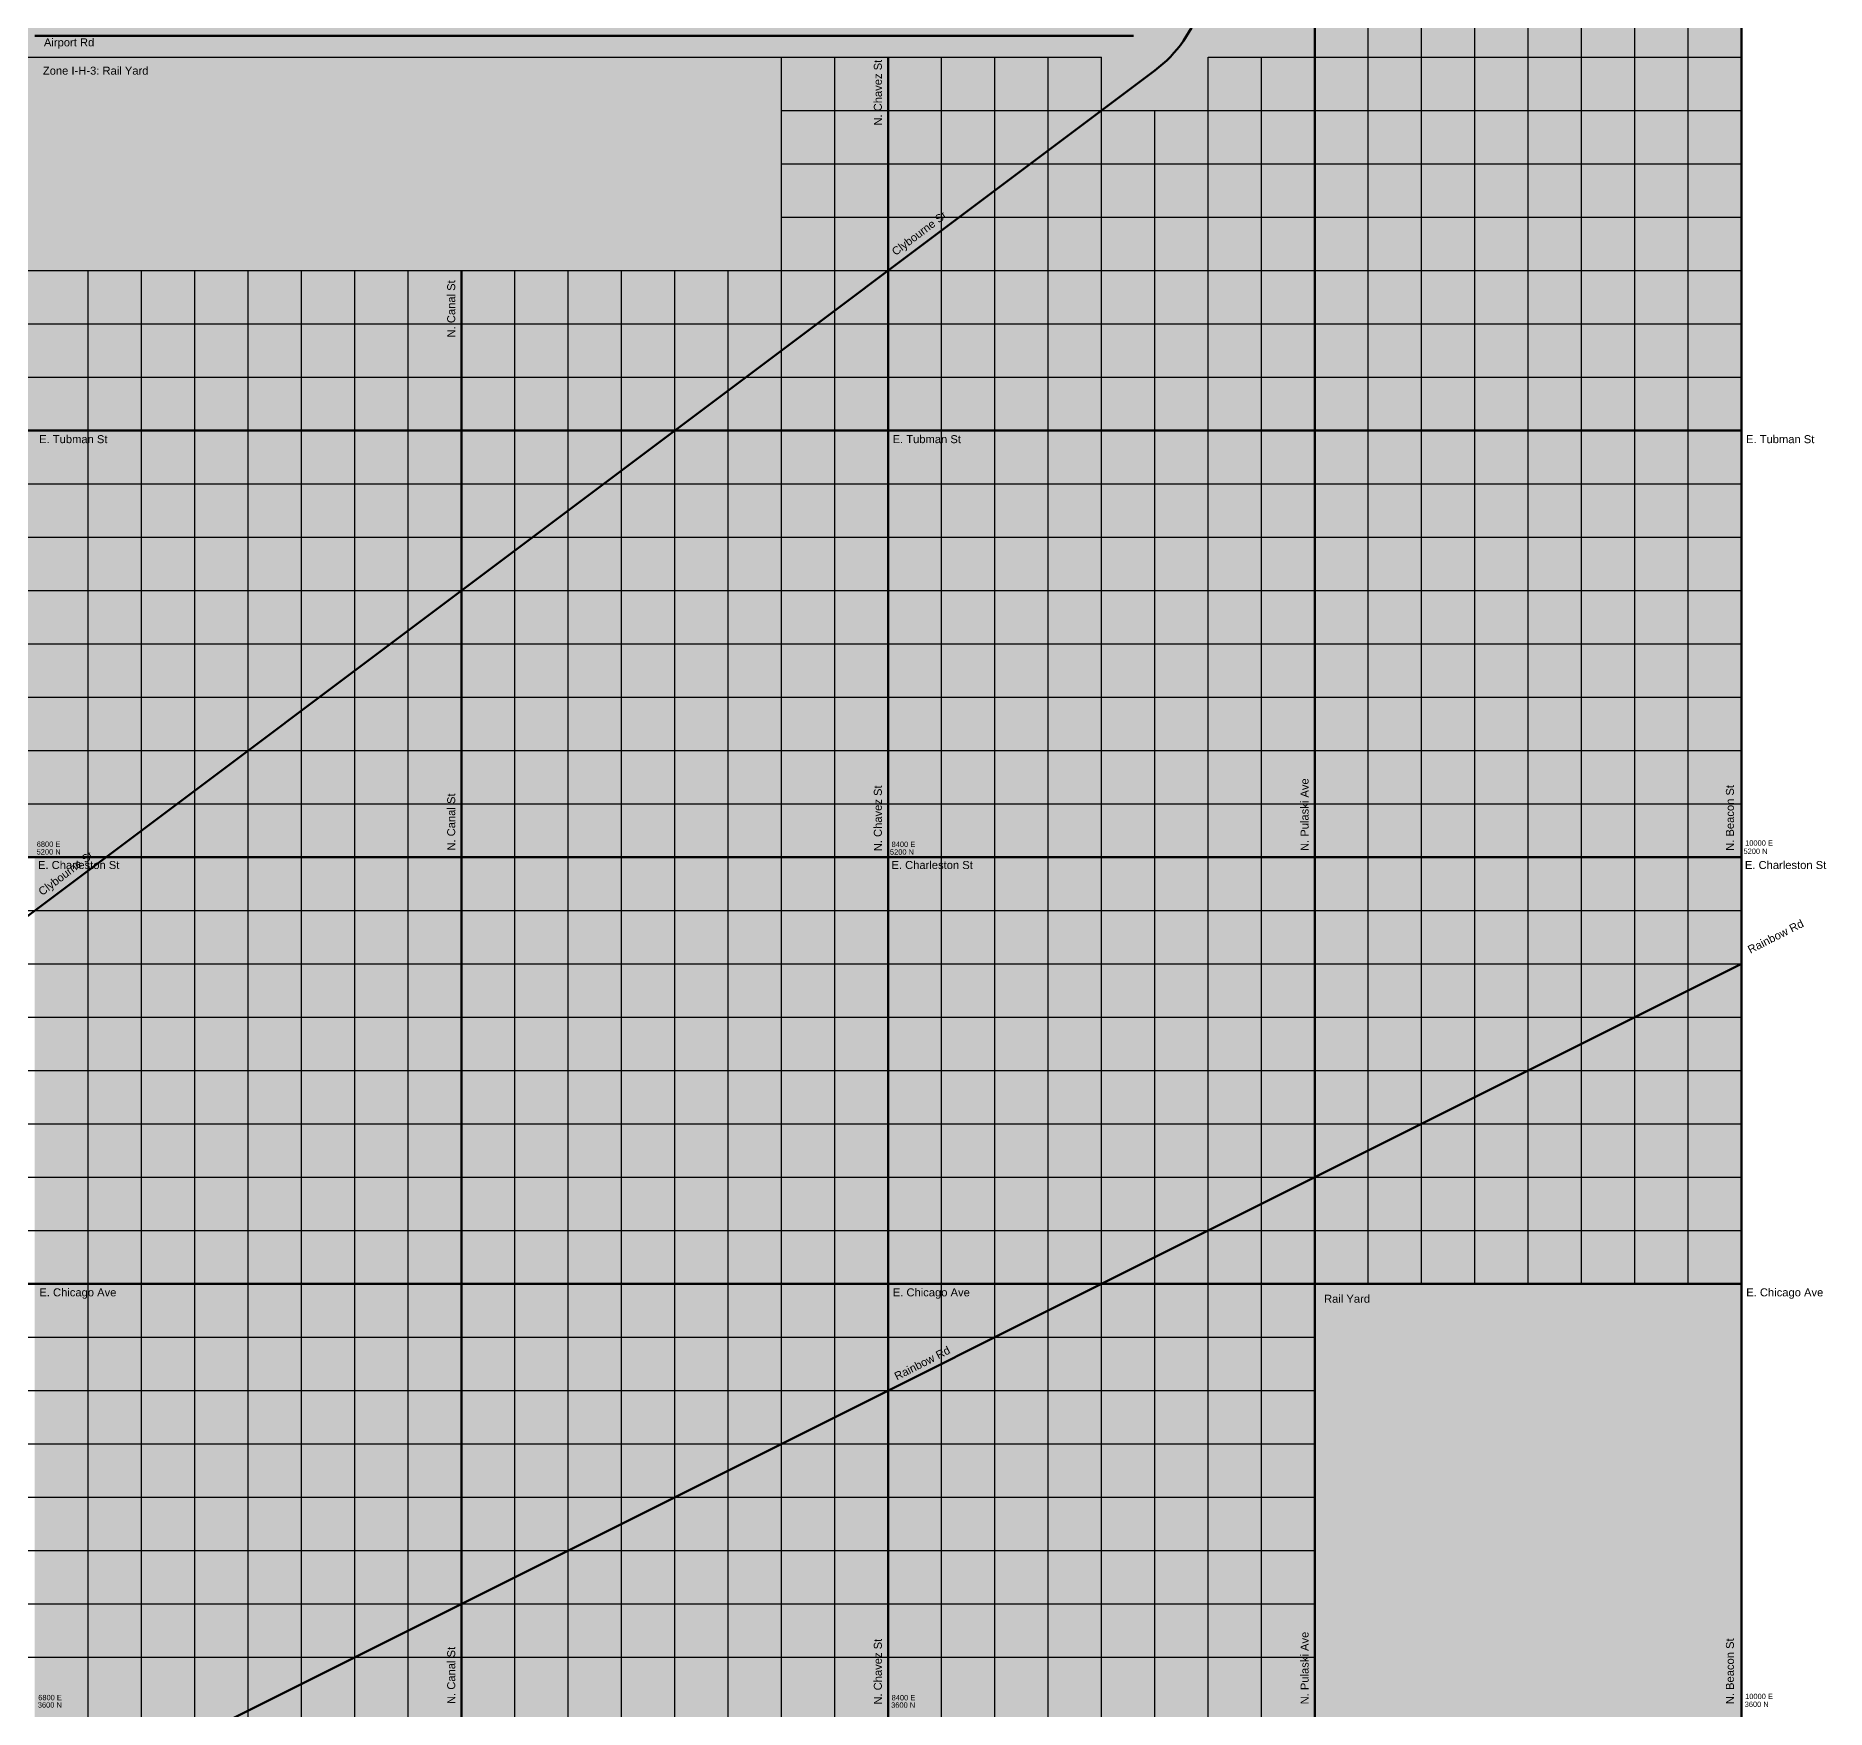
# Model space of a CAD drawing. Header units: inches. Extents: x -196 to 213, y -195 to 213.
# Drawn here: x 144 to 211.2, y 80.1 to 142.8 of the extents above; entities that cross this region are included whole.
import ezdxf

# ---------------------------------------------------------------- set-up
doc = ezdxf.new("R2010")
doc.units = ezdxf.units.IN
doc.header["$MEASUREMENT"] = 0
for name, color, linetype, lineweight in [('dia-major-st', 7, 'Continuous', 80), ('streets-major', 7, 'Continuous', 80), ('streets-minor', 7, 'Continuous', 30), ('text', 7, 'Continuous', 30), ('zone-commercial', 4, 'Continuous', 0), ('zone-industrial', 181, 'Continuous', 0), ('zone-mixed', 1, 'Continuous', 0)]:
    doc.layers.add(name, color=color, linetype=linetype, lineweight=lineweight)
doc.styles.get("Standard").update_dxf_attribs({"font": 'arial.ttf'})

msp = doc.modelspace()

# ---------------------------------------------------------------- hatches: boundary and pattern name
at = {"layer": 'zone-commercial', "transparency": 33554559}
h = msp.add_hatch(color=256, dxfattribs=at)
h.dxf.hatch_style = 1
h.paths.add_polyline_path([(208, 208), (112, 208), (112, 176), (112, 112), (208, 112)])
h.paths.add_polyline_path([(172, 134), (144, 134), (144, 142), (172, 142)], flags=16)
h.paths.add_polyline_path([(144, 144), (144, 192), (192, 192), (192, 144)], flags=16)
h.paths.add_polyline_path([(183.488, 147.128), (183.488, 152.027), (190.818, 152.027), (190.818, 147.128)], flags=0)
h.paths.add_polyline_path([(172.695, 145.717), (171.274, 145.717), (171.274, 146.804), (172.695, 146.804)], flags=0)
h.paths.add_polyline_path([(173.62, 147.198), (166.357, 147.198), (166.357, 152.012), (173.62, 152.012)], flags=0)
h.paths.add_polyline_path([(172.36, 152.603), (164.285, 152.603), (164.285, 156.552), (172.36, 156.552)], flags=0)
h.paths.add_polyline_path([(169.567, 170.317), (169.658, 170.364), (169.633, 170.392)], flags=0)
h.paths.add_polyline_path([(169.918, 160.961, -0.371287), (169.573, 161.362), (169.573, 167.309, 0.36616), (169.056, 167.747), (167.528, 167.747, 0.463957), (167.011, 167.135), (167.011, 161.01, 0.134976), (161.868, 158.891, 0.18416), (161.641, 158.295), (161.641, 156.585, -0.357541), (174.943, 156.585), (174.943, 158.295, 0.18416), (174.716, 158.891, 0.126525)], flags=0)
h.paths.add_polyline_path([(168.265, 171.047), (168.265, 170.595), (167.528, 170.595), (167.528, 171.047, -0.205975), (167.147, 171.211), (167.011, 171.15), (167.011, 174.729, 0.347757), (166.448, 175.175), (161.818, 175.175, -0.362904), (161.457, 175.477), (161.457, 177.055), (161.117, 177.055), (161.457, 176.746, -0.381343), (161.711, 177.031), (167.011, 177.031), (169.573, 177.031), (175.127, 177.031), (175.127, 175.608, -0.294078), (174.975, 175.24), (175.042, 175.175), (170.136, 175.175, 0.483947), (169.573, 174.463), (169.573, 171.659, -0.313832), (169.317, 171.117), (169.372, 171.047)], flags=0)
h.paths.add_polyline_path([(176.391, 189.821), (158.937, 189.821), (158.937, 191.511), (176.391, 191.511)], flags=0)
h.paths.add_polyline_path([(152.737, 185.246), (145.63, 185.246), (145.63, 190.305), (152.737, 190.305)], flags=0)
at = {"layer": 'zone-industrial', "transparency": 33554559}
h = msp.add_hatch(color=256, dxfattribs=at)
h.dxf.hatch_style = 1
h.paths.add_polyline_path([(172, 142), (144, 142), (144, 134), (172, 134)])
h = msp.add_hatch(color=256, dxfattribs=at)
h.dxf.hatch_style = 1
h.paths.add_polyline_path([(208, 96), (192, 96), (192, 80), (208, 80)])
at = {"layer": 'zone-mixed', "true_color": 0xf99006, "transparency": 33554559}
h = msp.add_hatch(color=30, dxfattribs=at)
h.dxf.hatch_style = 1
h.paths.add_polyline_path([(112, 176), (48, 176), (48, 192), (32, 192), (32, 208), (-144, 208), (-144, 192), (-160, 192), (-160, 144), (-192, 144), (-192, 80), (-176, 80), (-176, 64), (-192, 64), (-192, -160), (-176, -160), (-176, -176), (-192, -176), (-192, -192), (160, -192), (160, -176), (176, -176), (176, -192), (208, -192), (208, 80), (192, 80), (192, 96), (208, 96), (208, 112), (144, 112), (144, -128), (-128, -128), (-128, 144), (112, 144)])

# ---------------------------------------------------------------- linework, layer by layer
at = {"layer": 'dia-major-st'}
for p, q in [((186, 141.5), (112, 86)), ((16, 12), (208, 108))]:
    msp.add_line(p, q, dxfattribs=at)
at = {"layer": 'streets-major'}
for p, q in [((192, -192), (192, 208)), ((208, 108), (208, 208)), ((144, 142.8), (172.746, 142.8)), ((172.746, 142.8), (185.203, 142.8)), ((176, -192), (176, 142)), ((160, -192), (160, 134)), ((-192, 128), (208, 128)), ((-192, 112), (208, 112)), ((208, 8), (208, 108)), ((-192, 96), (208, 96))]:
    msp.add_line(p, q, dxfattribs=at)
msp.add_arc((183.092, 145.378), 4.847, 306.8699, 343.48728, dxfattribs=at)
at = {"layer": 'streets-minor'}
for p, q in [((194, 96), (194, 208)), ((196, 96), (196, 208)), ((198, 96), (198, 208)), ((200, 96), (200, 208)), ((202, 96), (202, 208)), ((204, 96), (204, 208)), ((206, 96), (206, 208)), ((-192, 142), (184, 142)), ((172, -176), (172, 142)), ((174, -176), (174, 142)), ((178, -192), (178, 142)), ((180, -192), (180, 142)), ((182, -192), (182, 142)), ((184, -192), (184, 142)), ((188, -192), (188, 142)), ((188, 142), (208, 142)), ((190, -192), (190, 142)), ((172, 140), (208, 140)), ((186, -192), (186, 140)), ((172, 138), (208, 138)), ((172, 136), (208, 136)), ((-192, 134), (208, 134)), ((146, -192), (146, 134)), ((148, -192), (148, 134)), ((150, -192), (150, 134)), ((152, -192), (152, 134)), ((154, -192), (154, 134)), ((156, -192), (156, 134)), ((158, -192), (158, 134)), ((162, -176), (162, 134)), ((164, -176), (164, 134)), ((166, -176), (166, 134)), ((168, -176), (168, 134)), ((170, -176), (170, 134)), ((-192, 132), (208, 132)), ((-192, 130), (208, 130)), ((-192, 126), (208, 126)), ((-192, 124), (208, 124)), ((-192, 122), (208, 122)), ((-192, 120), (208, 120)), ((-192, 118), (208, 118)), ((-192, 116), (208, 116)), ((-192, 114), (208, 114)), ((-192, 110), (208, 110)), ((-192, 108), (208, 108)), ((-192, 106), (208, 106)), ((-192, 104), (208, 104)), ((-192, 102), (208, 102)), ((-192, 100), (208, 100)), ((-192, 98), (208, 98)), ((-192, 94), (192, 94)), ((-192, 92), (192, 92)), ((-192, 90), (192, 90)), ((-192, 88), (192, 88)), ((-192, 86), (192, 86)), ((-192, 84), (192, 84)), ((-192, 82), (192, 82))]:
    msp.add_line(p, q, dxfattribs=at)

# ---------------------------------------------------------------- texts
at = {"layer": 'text'}
for s, height, p in [('Airport Rd', 0.3, (144.347, 142.405)), ('Zone I-H-3: Rail Yard', 0.3, (144.307, 141.343)), ('E. Tubman St', 0.3, (144.167, 127.525)), ('E. Tubman St', 0.3, (176.167, 127.525)), ('E. Tubman St', 0.3, (208.167, 127.525)), ('5200 N', 0.2, (144.073, 112.1)), ('6800 E', 0.2, (144.076, 112.388)), ('5200 N', 0.2, (176.068, 112.094)), ('8400 E', 0.2, (176.131, 112.383)), ('5200 N', 0.2, (208.072, 112.123)), ('10000 E', 0.2, (208.133, 112.431)), ('E. Charleston St', 0.3, (144.124, 111.557)), ('E. Charleston St', 0.3, (176.124, 111.557)), ('E. Charleston St', 0.3, (208.124, 111.557)), ('E. Chicago Ave', 0.3, (144.175, 95.532)), ('E. Chicago Ave', 0.3, (176.175, 95.532)), ('Rail Yard', 0.3, (192.345, 95.292)), ('E. Chicago Ave', 0.3, (208.175, 95.532)), ('6800 E', 0.2, (144.133, 80.388)), ('8400 E', 0.2, (176.131, 80.383)), ('10000 E', 0.2, (208.133, 80.431)), ('3600 N', 0.2, (144.118, 80.112)), ('3600 N', 0.2, (176.113, 80.106)), ('3600 N', 0.2, (208.117, 80.135))]:
    msp.add_text(s, height=height, dxfattribs=at).set_placement(p)
for s, rotation, p in [('N. Chavez St', 90, (175.764, 139.432)), ('Clybourne St', 37, (176.28, 134.542)), ('N. Canal St', 90, (159.767, 131.49)), ('N. Pulaski Ave', 90, (191.764, 112.232)), ('N. Canal St', 90, (159.767, 112.246)), ('N. Chavez St', 90, (175.764, 112.222)), ('N. Beacon St', 90, (207.713, 112.238)), ('Clybourne St', 37, (144.28, 110.542)), ('Rainbow Rd', 27, (208.328, 108.377)), ('Rainbow Rd', 27, (176.328, 92.377)), ('N. Chavez St', 90, (175.764, 80.222)), ('N. Pulaski Ave', 90, (191.764, 80.232)), ('N. Beacon St', 90, (207.713, 80.238)), ('N. Canal St', 90, (159.767, 80.246))]:
    msp.add_text(s, height=0.3, rotation=rotation, dxfattribs=at).set_placement(p)

doc.saveas('drawing.dxf')
